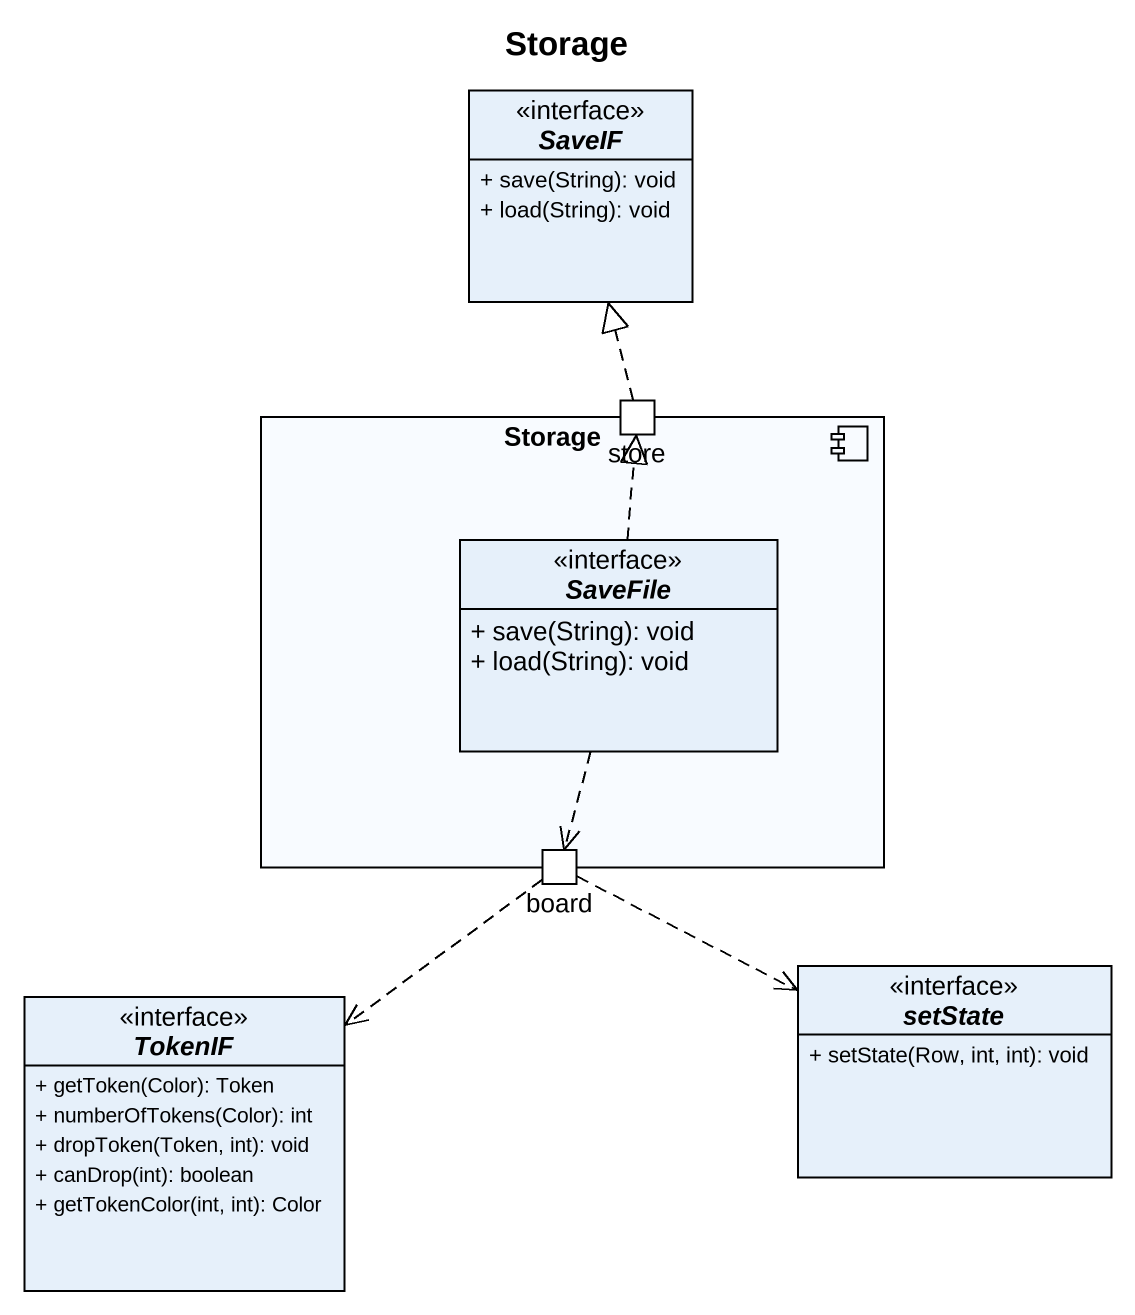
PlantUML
@startuml
title Storage
allowmixing
hide circle
hide empty members
skinparam classAttributeIconSize 0
interface SaveIF {
  + save(String): void
  + load(String): void
}
component "Storage" as Storage_ {
  port store
  interface SaveFile {
    + save(String): void
    + load(String): void
  }
  port board
}
interface setState {
  + setState(Row, int, int): void
}
interface TokenIF {
  + getToken(Color): Token
  + numberOfTokens(Color): int
  + dropToken(Token, int): void
  + canDrop(int): boolean
  + getTokenColor(int, int): Color
}
store .up.|> SaveIF
SaveFile .up.|> store
SaveFile ..> board
board .right.> setState
board ..> TokenIF
@enduml
